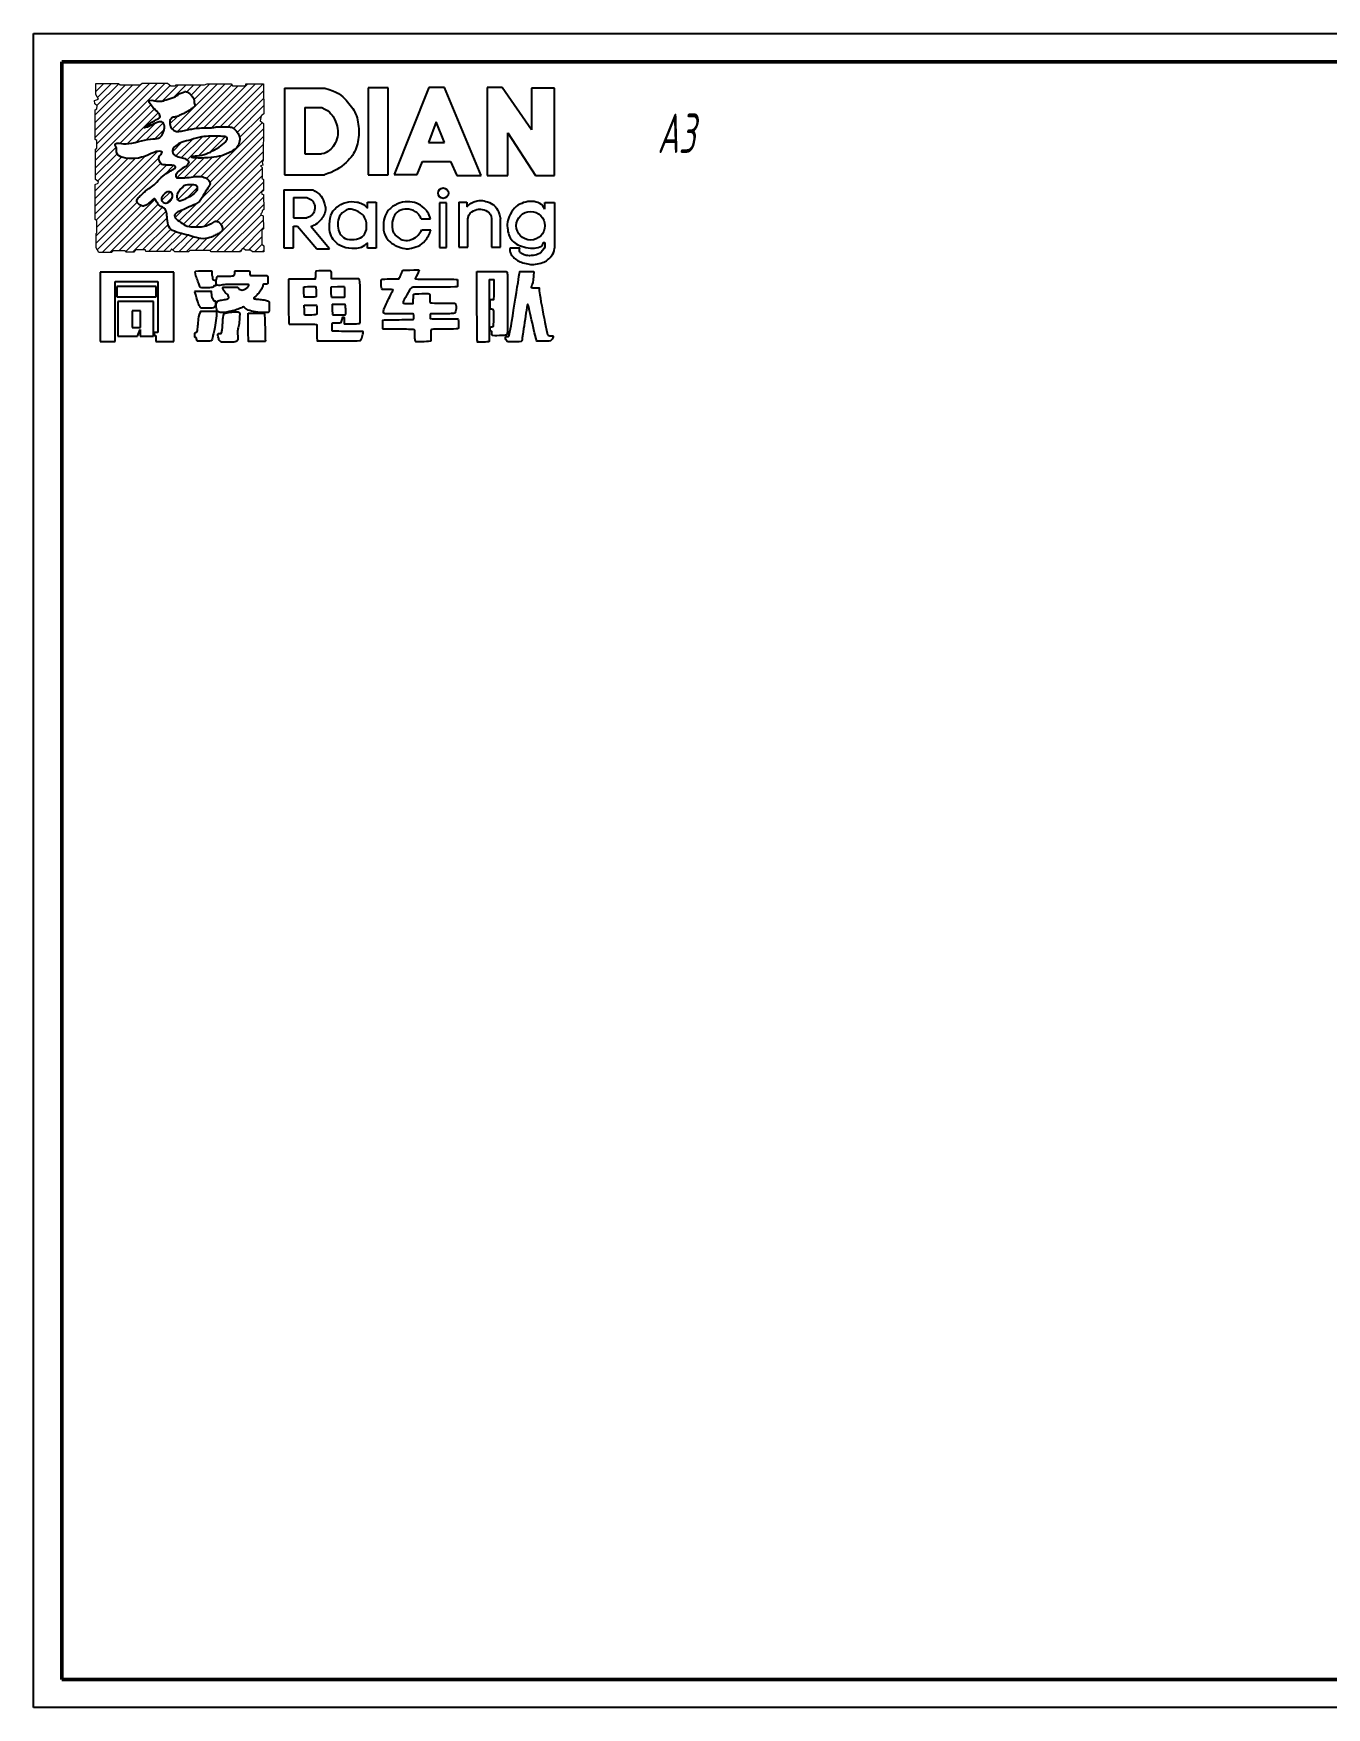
# Model space of a CAD drawing. Header units: millimetres. Extents: x -2 to 2764, y -353 to 1233.
# Drawn here: x 728.5 to 957.9, y 639 to 936 of the extents above; entities that cross this region are included whole.
import ezdxf

# ---------------------------------------------------------------- set-up
doc = ezdxf.new("R2010")
doc.units = ezdxf.units.MM
doc.linetypes.add('ACAD_ISO05W100', pattern=[33, 24, -3, 0, -3, 0, -3])
doc.layers.get('0').update_dxf_attribs({"color": 250})
for name, color, linetype, lineweight in [('双点划线', 250, 'ACAD_ISO05W100', 20), ('轮廓线（粗）', 250, 'Continuous', 50), ('轮廓线（细）', 250, 'Continuous', 25)]:
    doc.layers.add(name, color=color, linetype=linetype, lineweight=lineweight)
doc.styles.add('大字体', font='gbeitc.shx', dxfattribs={"width": 0.7, "height": 7, "bigfont": 'gbcbig.shx'})

msp = doc.modelspace()

# ---------------------------------------------------------------- hatches: boundary and pattern name
at = {"layer": '双点划线'}
h = msp.add_hatch(dxfattribs=at)
h.set_pattern_fill('ANSI31', color=256, scale=0.3, style=0)
h.set_pattern_definition([(45, (366.8275, 86.8743), (-0.6735192, 0.6735192), [])])
h.paths.add_polyline_path([(769.34, 927.11), (766.24, 927.11), (766.18, 926.74), (763.83, 926.74), (763.62, 927.1), (759.39, 927.1), (758.91, 926.93), (753.86, 926.93), (753.74, 926.73), (752.92, 926.73), (752.31, 927.23), (747.85, 927.23), (747.48, 926.93), (743.93, 926.93), (743.65, 927.16), (739.63, 927.16), (739.63, 925.2), (740.09, 924.41), (739.35, 924.14), (739.46, 923.54), (739.86, 923.2), (739.77, 922.68), (739.52, 922.47), (739.52, 917.26), (739.78, 917.04), (739.81, 915.69), (739.57, 915.49), (739.58, 910.14), (740.07, 909.73), (740.03, 909.46), (739.52, 909.27), (739.48, 903.06), (739.78, 902.8), (739.79, 900.69), (739.64, 900.56), (739.66, 898.01), (740.13, 897.21), (742.39, 897.21), (742.69, 897.46), (744.81, 897.46), (744.94, 897.23), (746.38, 897.23), (746.63, 897.66), (748.42, 897.66), (748.47, 897.35), (752.77, 897.35), (753.05, 897.82), (753.63, 897.33), (756.04, 897.33), (756.29, 897.54), (759.9, 897.54), (760.05, 897.28), (765.26, 897.28), (765.59, 897.86), (765.85, 897.86), (766.16, 897.6), (767.05, 897.6), (767.39, 897.32), (769.4, 897.32), (769.4, 898.39), (769.08, 898.66), (769.04, 901.14), (769.36, 901.41), (769.3, 903.71), (768.89, 903.87), (768.86, 904.02), (769.08, 904.2), (769.12, 904.39), (769.09, 904.57), (769.41, 904.84), (769.35, 907.45), (769.04, 907.56), (768.99, 907.87), (769.37, 908.19), (769.33, 910.16), (769.08, 910.37), (769.11, 910.5), (769.1, 912.29), (768.8, 912.54), (769.21, 912.69), (769.11, 913.26), (769.3, 913.58), (769.37, 920.08), (768.79, 920.56), (768.94, 921.41), (769.4, 921.8)])
edge = h.paths.add_edge_path(flags=16)
edge.add_spline(control_points=[(749.53, 924.22), (748.86, 924.26), (749.19, 923.48), (749.98, 922.67), (750.85, 921.83), (751.18, 921.1), (750.26, 920.76), (747.82, 919.25), (748.49, 919.25), (750.74, 920.43), (751.58, 920.43), (751.94, 919.34), (751.45, 918.11), (750.92, 917.36), (749.4, 917.36), (747.18, 916.89), (744.81, 916.28), (743.43, 916.75), (742.9, 916.36), (743.29, 915.89), (743.29, 915.25), (743.29, 914.48), (744.73, 913.81), (747.26, 913.81), (749.26, 914.64), (750.31, 915.17), (751.54, 915.17), (751.23, 914.56), (750.56, 914.12), (751.18, 912.71), (751.87, 912.71), (753.12, 912.71), (753.74, 912.5), (753.74, 912.14), (753.26, 911.87), (752.43, 911.45), (751.15, 910.54), (750.18, 909.33), (749.21, 908.68), (748.32, 908.03), (747.8, 907.47), (747.08, 906.85), (746.76, 906.28), (747.21, 905.68), (747.82, 905.41), (748.26, 905.41), (749.28, 906.02), (749.64, 906.6), (750.11, 906.81), (750.29, 906.41), (750.65, 905.65), (751.29, 905.26), (751.94, 905.03), (752.24, 904.06), (752.24, 902.84), (752.61, 901.36), (753.78, 900.79), (755.81, 900.33), (756.93, 899.94), (758.72, 899.49), (760.29, 899.93), (760.86, 900.34), (761.68, 900.63), (762.1, 901.03), (762.1, 901.68), (761.69, 902.44), (760.96, 902.87), (760.47, 902.49), (759.45, 902), (758.39, 901.72), (757.17, 901.72), (755.77, 901.72), (754.72, 902.52), (753.45, 903.38), (753.65, 904.14), (754.32, 904.45), (755.11, 904.77), (756.45, 905.43), (758.16, 906.06), (758.82, 907.79), (759.78, 908.87), (759.99, 909.59), (759.34, 910.35), (758.34, 910.71), (757.3, 910.71), (755.81, 910.42), (754.28, 910.42), (753.75, 910.42), (753.75, 911.17), (754.63, 911.93), (755.83, 912.56), (756.3, 913.24), (755.37, 914), (754.53, 914), (753.35, 914.48), (753.06, 915.26), (753.69, 916.18), (754.87, 916.81), (756.44, 917.14), (758.4, 917.8), (759.97, 917.8), (761.46, 917.8), (762.63, 917.8), (763.03, 917.44), (762.8, 917.01), (761.96, 916.15), (760.23, 915.15), (758.9, 914.5), (757.06, 914.29), (756.49, 914.29), (756.49, 913.93), (758.97, 913.93), (761.1, 914.11), (762.85, 914.58), (764.36, 915.55), (764.93, 916.07), (765.22, 917.3), (765.01, 918.09), (764.44, 918.94), (763.64, 919.49), (762.98, 919.49), (761.91, 919.49), (760.92, 919.49), (760.2, 919.28), (759.09, 919.28), (757.61, 919.28), (756.62, 919.1), (755.61, 918.88), (754.5, 918.65), (753.69, 918.65), (753.33, 918.94), (752.91, 919.25), (752.91, 919.48), (752.73, 920.07), (752.73, 920.64), (752.93, 920.92), (753.28, 921.22), (753.88, 921.22), (754.56, 921.56), (755.08, 921.79), (755.68, 922.08), (756.25, 922.44), (756.84, 922.86), (757.28, 923.2), (757.07, 923.55), (757.07, 923.88), (757.07, 924.22), (756.83, 924.73)], knot_values=[0, 0, 0, 0, 1, 2, 3, 4, 5, 6, 7, 8, 9, 10, 11, 12, 13, 14, 15, 16, 17, 18, 19, 20, 21, 22, 23, 24, 25, 26, 27, 28, 29, 30, 31, 32, 33, 34, 35, 36, 37, 38, 39, 40, 41, 42, 43, 44, 45, 46, 47, 48, 49, 50, 51, 52, 53, 54, 55, 56, 57, 58, 59, 60, 61, 62, 63, 64, 65, 66, 67, 68, 69, 70, 71, 72, 73, 74, 75, 76, 77, 78, 79, 80, 81, 82, 83, 84, 85, 86, 87, 88, 89, 90, 91, 92, 93, 94, 95, 96, 97, 98, 99, 100, 101, 102, 103, 104, 105, 106, 107, 108, 109, 110, 111, 112, 113, 114, 115, 116, 117, 118, 119, 120, 121, 122, 123, 124, 125, 126, 127, 128, 129, 130, 131, 132, 133, 134, 135, 136, 137, 138, 139, 140, 141, 142, 143, 144, 145, 145, 145, 145], degree=3, periodic=0)
edge.add_spline(control_points=[(756.83, 924.73), (756.41, 925.28), (755.78, 925.75), (755.27, 925.75), (755.08, 925.51), (754.66, 925.51), (754.33, 925.24), (753.74, 924.8), (752.96, 924.54), (752.25, 924.35), (751.5, 924.01), (750.85, 924.01), (750.27, 924.01), (749.53, 924.22)], knot_values=[0, 0, 0, 0, 1, 2, 3, 4, 5, 6, 7, 8, 9, 10, 11, 11, 11, 11], degree=3, periodic=0)
edge = h.paths.add_edge_path(flags=0)
edge.add_spline(control_points=[(754.98, 908.74), (754.25, 908.16), (753.9, 907.11), (754.25, 906.29), (754.75, 906.29), (755.86, 906.87), (757.21, 907.66), (757.65, 908.33), (757.65, 909.27), (756.3, 909.27), (755.28, 909.27), (754.98, 908.74)], knot_values=[0, 0, 0, 0, 1, 2, 3, 4, 5, 6, 7, 8, 9, 9, 9, 9], degree=3, periodic=0)
edge = h.paths.add_edge_path(flags=0)
edge.add_spline(control_points=[(752.32, 907.98), (751.52, 907.56), (751.23, 906.77), (751.43, 906.19), (751.76, 905.86), (752.25, 905.86), (752.72, 906.22), (753.17, 906.82), (753.17, 907.64), (752.92, 908.09), (752.32, 907.98)], knot_values=[0, 0, 0, 0, 1, 2, 3, 4, 5, 6, 7, 8, 8, 8, 8], degree=3, periodic=0)

# ---------------------------------------------------------------- linework, layer by layer
for p, q in [((773.07, 926.34), (773.07, 910.99)), ((773.07, 926.34), (780.25, 926.34)), ((787.94, 926.4), (787.94, 910.95)), ((791.49, 926.4), (787.94, 926.4)), ((791.49, 910.95), (791.49, 926.4)), ((798.67, 926.46), (792.52, 911.01)), ((801.47, 926.46), (798.67, 926.46)), ((807.98, 910.85), (801.47, 926.46)), ((809.01, 926.47), (809.01, 910.86)), ((811.68, 926.47), (809.01, 926.47)), ((816.92, 918.93), (811.68, 926.47)), ((821.01, 926.32), (816.92, 926.32)), ((816.92, 926.32), (816.92, 918.93)), ((821.01, 910.86), (821.01, 926.32)), ((776.68, 922.94), (776.68, 914.67)), ((776.68, 922.94), (779.71, 922.94)), ((799.99, 920.35), (798.6, 916.68)), ((801.44, 916.68), (799.99, 920.35)), ((812.73, 910.86), (812.73, 918.4)), ((812.73, 918.4), (817.61, 910.86)), ((798.6, 916.68), (801.44, 916.68)), ((776.68, 914.67), (779.67, 914.67)), ((796.61, 911.01), (797.54, 913.36)), ((797.54, 913.36), (802.53, 913.36)), ((802.53, 913.36), (803.63, 910.85)), ((773.07, 910.99), (780.16, 910.99)), ((787.94, 910.95), (791.49, 910.95)), ((792.52, 911.01), (796.61, 911.01)), ((803.63, 910.85), (807.98, 910.85)), ((809.01, 910.86), (812.73, 910.86)), ((817.61, 910.86), (821.01, 910.86)), ((772.97, 908.31), (772.97, 898.01)), ((772.97, 908.31), (778.12, 908.31)), ((774.65, 906.92), (774.65, 903.36)), ((774.65, 906.92), (777.07, 906.92)), ((787.81, 905.03), (787.81, 906.13)), ((787.81, 906.13), (789.34, 906.13)), ((789.34, 906.13), (789.34, 897.97)), ((800.57, 906.02), (800.57, 898.1)), ((801.81, 906.02), (800.57, 906.02)), ((801.81, 898.1), (801.81, 906.02)), ((804, 906.14), (804, 898.14)), ((804, 906.14), (805.44, 906.14)), ((805.44, 906.14), (805.44, 905.26)), ((819.24, 904.88), (819.24, 906.07)), ((819.24, 906.07), (821.01, 906.07)), ((821.01, 906.07), (821.01, 897.93)), ((774.65, 903.36), (777.07, 903.36)), ((797.3, 903.18), (798.98, 903.18)), ((805.6, 898.14), (805.6, 903.18)), ((809.83, 903.18), (809.83, 898.14)), ((811.38, 898.14), (811.38, 903.18)), ((774.67, 898.01), (774.67, 901.84)), ((774.67, 901.84), (775.36, 901.84)), ((775.36, 901.84), (778.81, 897.86)), ((781.09, 897.86), (777.75, 901.78)), ((797.42, 901.2), (799.05, 901.2)), ((772.97, 898.01), (774.67, 898.01)), ((778.81, 897.86), (781.09, 897.86)), ((787.81, 897.97), (787.81, 898.93)), ((789.34, 897.97), (787.81, 897.97)), ((800.57, 898.1), (801.81, 898.1)), ((804, 898.14), (805.6, 898.14)), ((809.83, 898.14), (811.38, 898.14)), ((813.09, 898.02), (814.82, 898.02)), ((818.95, 898.77), (818.95, 898.97)), ((818.95, 898.97), (819.24, 898.97)), ((819.24, 898.97), (819.24, 898.16)), ((740.35, 893.68), (740.35, 881.37)), ((753.44, 893.68), (740.35, 893.68)), ((743.02, 881.37), (743.02, 892.04)), ((743.02, 892.04), (750.63, 892.04)), ((743.31, 891.14), (743.31, 889.34)), ((750.32, 891.14), (743.31, 891.14)), ((750.32, 889.34), (750.32, 891.14)), ((750.63, 892.04), (750.63, 883.01)), ((753.44, 881.41), (753.44, 893.68)), ((773.79, 892.44), (773.8, 892.44)), ((743.31, 889.34), (750.32, 889.34)), ((743.49, 888.5), (743.49, 882.36)), ((749.83, 888.48), (743.49, 888.5)), ((749.83, 882.32), (749.83, 888.48)), ((746.03, 886.86), (746.03, 883.87)), ((747.51, 886.86), (746.03, 886.86)), ((747.51, 883.87), (747.51, 886.86)), ((776.6, 887.86), (776.6, 887.86)), ((781.54, 887.89), (781.54, 887.97)), ((781.54, 887.97), (781.55, 887.97)), ((743.49, 882.36), (747.03, 882.36)), ((746.03, 883.87), (747.51, 883.87)), ((747.03, 882.36), (747.5, 883.54)), ((747.5, 883.54), (747.5, 882.32)), ((747.5, 882.32), (749.83, 882.32)), ((750.63, 883.01), (749.96, 883.01)), ((749.96, 883.01), (749.96, 882.45)), ((749.96, 882.45), (750.28, 882.45)), ((750.28, 882.45), (750.28, 881.41)), ((740.35, 881.37), (743.02, 881.37)), ((750.28, 881.41), (753.44, 881.41))]:
    msp.add_line(p, q)
for centre, radius in [((801.25, 907.71), 0.928), ((816.74, 901.93), 2.53)]:
    msp.add_circle(centre, radius)
for points in [[(756.83, 924.73), (757.07, 924.22), (757.07, 923.88), (757.07, 923.55), (757.28, 923.2), (756.84, 922.86), (756.25, 922.44), (755.68, 922.08), (755.08, 921.79), (754.56, 921.56), (753.88, 921.22), (753.28, 921.22), (752.93, 920.92), (752.73, 920.64), (752.73, 920.07), (752.91, 919.48), (752.91, 919.25), (753.33, 918.94), (753.69, 918.65), (754.5, 918.65), (755.61, 918.88), (756.62, 919.1), (757.61, 919.28), (759.09, 919.28), (760.2, 919.28), (760.92, 919.49), (761.91, 919.49), (762.98, 919.49), (763.64, 919.49), (764.44, 918.94), (765.01, 918.09), (765.22, 917.3), (764.93, 916.07), (764.36, 915.55), (762.85, 914.58), (761.1, 914.11), (758.97, 913.93), (756.49, 913.93), (756.49, 914.29), (757.06, 914.29), (758.9, 914.5), (760.23, 915.15), (761.96, 916.15), (762.8, 917.01), (763.03, 917.44), (762.63, 917.8), (761.46, 917.8), (759.97, 917.8), (758.4, 917.8), (756.44, 917.14), (754.87, 916.81), (753.69, 916.18), (753.06, 915.26), (753.35, 914.48), (754.53, 914), (755.37, 914), (756.3, 913.24), (755.83, 912.56), (754.63, 911.93), (753.75, 911.17), (753.75, 910.42), (754.28, 910.42), (755.81, 910.42), (757.3, 910.71), (758.34, 910.71), (759.34, 910.35), (759.99, 909.59), (759.78, 908.87), (758.82, 907.79), (758.16, 906.06), (756.45, 905.43), (755.11, 904.77), (754.32, 904.45), (753.65, 904.14), (753.45, 903.38), (754.72, 902.52), (755.77, 901.72), (757.17, 901.72), (758.39, 901.72), (759.45, 902), (760.47, 902.49), (760.96, 902.87), (761.69, 902.44), (762.1, 901.68), (762.1, 901.03), (761.68, 900.63), (760.86, 900.34), (760.29, 899.93), (758.72, 899.49), (756.93, 899.94), (755.81, 900.33), (753.78, 900.79), (752.61, 901.36), (752.24, 902.84), (752.24, 904.06), (751.94, 905.03), (751.29, 905.26), (750.65, 905.65), (750.29, 906.41), (750.11, 906.81), (749.64, 906.6), (749.28, 906.02), (748.26, 905.41), (747.82, 905.41), (747.21, 905.68), (746.76, 906.28), (747.08, 906.85), (747.8, 907.47), (748.32, 908.03), (749.21, 908.68), (750.18, 909.33), (751.15, 910.54), (752.43, 911.45), (753.26, 911.87), (753.74, 912.14), (753.74, 912.5), (753.12, 912.71), (751.87, 912.71), (751.18, 912.71), (750.56, 914.12), (751.23, 914.56), (751.54, 915.17), (750.31, 915.17), (749.26, 914.64), (747.26, 913.81), (744.73, 913.81), (743.29, 914.48), (743.29, 915.25), (743.29, 915.89), (742.9, 916.36), (743.43, 916.75), (744.81, 916.28), (747.18, 916.89), (749.4, 917.36), (750.92, 917.36), (751.45, 918.11), (751.94, 919.34), (751.58, 920.43), (750.74, 920.43), (748.49, 919.25), (747.82, 919.25), (750.26, 920.76), (751.18, 921.1), (750.85, 921.83), (749.98, 922.67), (749.19, 923.48), (748.86, 924.26), (749.53, 924.22)], [(749.53, 924.22), (750.27, 924.01), (750.85, 924.01), (751.5, 924.01), (752.25, 924.35), (752.96, 924.54), (753.74, 924.8), (754.33, 925.24), (754.66, 925.51), (755.08, 925.51), (755.27, 925.75), (755.78, 925.75), (756.41, 925.28), (756.83, 924.73)], [(780.25, 926.34), (782.45, 925.79), (784.11, 924.23), (785.91, 921.91), (786.42, 918.76), (786.01, 915.64), (784.37, 913.18), (781.85, 911.44), (780.16, 910.99)], [(779.71, 922.94), (781.29, 922.12), (782.04, 920.78), (782.59, 919.16), (782.59, 917.73), (781.92, 916.17), (781.12, 915.32), (780.31, 914.76), (779.67, 914.67)], [(754.98, 908.74), (754.25, 908.16), (753.9, 907.11), (754.25, 906.29), (754.75, 906.29), (755.86, 906.87), (757.21, 907.66), (757.65, 908.33), (757.65, 909.27), (756.3, 909.27), (755.28, 909.27), (754.98, 908.74)], [(752.32, 907.98), (751.52, 907.56), (751.23, 906.77), (751.43, 906.19), (751.76, 905.86), (752.25, 905.86), (752.72, 906.22), (753.17, 906.82), (753.17, 907.64), (752.92, 908.09), (752.32, 907.98)], [(777.07, 906.92), (777.81, 906.67), (778.31, 906.04), (778.55, 905.3), (778.33, 904.12), (777.76, 903.58), (777.07, 903.36)], [(787.81, 898.93), (787.07, 898.09), (785.61, 897.71), (783.35, 898.09), (782.08, 898.95), (781.33, 900.06), (780.93, 901.58), (781.21, 903.89), (782.19, 905.28), (783.97, 906.24), (785.98, 906.24), (787.13, 905.81), (787.81, 905.03)], [(805.44, 905.26), (806.11, 906.09), (807.45, 906.42), (808.4, 906.42), (809.83, 905.93), (810.74, 905.14), (811.2, 904.24), (811.38, 903.18)], [(819.24, 904.88), (818.89, 905.66), (818.1, 906.11), (816.62, 906.35), (815.12, 905.96), (813.86, 905.23), (812.8, 903.45), (812.54, 902.25), (812.7, 900.91), (813.04, 899.74), (813.88, 898.84), (815.05, 898.26), (816.79, 897.85), (818.05, 898.05), (818.95, 898.39), (818.95, 898.77)], [(784.89, 904.89), (786.94, 904.34), (787.69, 902.76), (787.69, 901.22), (787.2, 900.13), (785.98, 899.44), (784.07, 899.44), (782.98, 900.23), (782.51, 901.41), (782.51, 903.01), (783.11, 904.25), (784.33, 904.94), (784.89, 904.89)], [(805.6, 903.18), (805.8, 904.15), (806.57, 904.66), (807.8, 905.01), (809.21, 904.54), (809.78, 903.85), (809.83, 903.18)], [(813.09, 898.02), (812.96, 897.62), (813.18, 896.99), (813.66, 896.34), (814.37, 895.73), (815.34, 895.33), (816.6, 895.11), (817.19, 894.98), (818.68, 895.31), (819.53, 895.62), (820.41, 896.51), (820.95, 897.29), (821.01, 897.93)], [(819.24, 898.16), (819.11, 897.7), (818.31, 896.85), (817.25, 896.61), (815.78, 896.61), (815.38, 896.87), (814.89, 897.15), (814.69, 897.48), (814.82, 898.02)], [(796.99, 894.09), (794.13, 894.09), (794.02, 893.98), (793.97, 893.87), (793.43, 892.5), (793.34, 892.5), (790.4, 892.5), (790.24, 892.36), (790.24, 892.13), (790.24, 890.76), (790.41, 890.62), (790.63, 890.62), (792.36, 890.62), (792.36, 890.56), (792.26, 890.4), (790.6, 886.98), (790.6, 886.49), (790.83, 886.29), (791.66, 886.29), (792.11, 886.29), (795.82, 886.29), (796.03, 886.29), (796.03, 886.06), (796.03, 885.4), (795.89, 885.27), (795.47, 885.27), (790.44, 885.27), (790.55, 885.13), (790.55, 884.91), (790.55, 883.7), (790.55, 883.57), (790.84, 883.57), (795.9, 883.57), (796.15, 883.46), (796.22, 883.37), (796.22, 881.36), (796.35, 881.36), (796.73, 881.36), (799.02, 881.36), (799.02, 881.53), (799.02, 881.88), (799.02, 883.57), (799.26, 883.57), (803.81, 883.57), (803.94, 883.72), (803.94, 883.84), (803.94, 885.25), (803.83, 885.42), (803.65, 885.42), (798.92, 885.42), (798.92, 885.49), (798.92, 885.57), (798.92, 886.3), (799.03, 886.3), (799.2, 886.3), (803.36, 886.3), (803.36, 886.54), (803.53, 886.81), (803.53, 888.06), (803.3, 888.19), (802.96, 888.19), (799.08, 888.19), (798.88, 888.33), (798.88, 888.5), (798.88, 889.89), (798.74, 889.89), (796.1, 889.89), (795.94, 889.76), (795.94, 889.55), (795.94, 888.13), (795.83, 888.13), (795.55, 888.13), (794.11, 888.13), (794.11, 888.26), (794.11, 888.5), (795.41, 890.84), (795.73, 891.03), (796.3, 891.03), (803.8, 891.03), (803.8, 891.19), (803.8, 891.48), (803.8, 892.44), (803.57, 892.44), (796.22, 892.44), (796.22, 892.56), (796.46, 892.86), (796.99, 894.09)], [(757.22, 893.76), (757.31, 893.19), (757.56, 892.53), (757.87, 891.67), (758.14, 890.94), (758.24, 890.94), (759.23, 890.94), (760.4, 890.94), (760.53, 891.13), (760.53, 891.27), (760.77, 891.27), (760.9, 891.27), (760.9, 892.19), (760.9, 892.27), (760.44, 892.27), (760.3, 892.52), (760.3, 892.88), (760.19, 893.11), (760.19, 893.97), (760.12, 893.93), (759.52, 893.93), (757.16, 893.93), (757.22, 893.76)], [(761.16, 892.97), (760.98, 892.6), (760.98, 892), (760.98, 891.46), (761.32, 891.25), (762.35, 891.5), (763.44, 891.5), (764.91, 891.5), (766.06, 891.5), (766.56, 891.5), (766.79, 891.5), (766.69, 891.21), (766.45, 890.92), (766.17, 890.72), (765.94, 890.66), (765.58, 890.48), (765.21, 890.58), (764.9, 890.76), (764.81, 891.05), (764.73, 891.05), (764.13, 891.05), (763.23, 891.05), (762.41, 891.05), (762.17, 891.05), (762.07, 890.85), (762.41, 890.34), (762.69, 889.93), (762.97, 889.75), (763.17, 889.37), (763.3, 889.16), (762.94, 888.9), (761.9, 888.76), (761.04, 888.57), (761.04, 888.17), (760.93, 887.77), (761.03, 887.26), (761.12, 886.67), (761.84, 886.52), (762.64, 886.52), (763.47, 886.76), (764.69, 887.04), (765.53, 887.42), (765.8, 887.64), (766.19, 887.2), (767.08, 886.74), (768.81, 886.53), (770.1, 886.53), (770.37, 886.53), (770.37, 887.07), (770.37, 887.72), (770.37, 888.26), (770.37, 888.6), (769.47, 888.77), (768.42, 888.92), (767.68, 888.92), (767.58, 889.18), (767.96, 889.37), (768.52, 889.97), (769.07, 890.69), (769.24, 891.29), (769.24, 891.56), (769.6, 891.56), (770.15, 891.56), (770.15, 891.82), (770.15, 892.25), (770.15, 893.1), (769.78, 893.1), (768.82, 893.1), (767.22, 893.1), (766.91, 893.1), (766.91, 893.56), (766.91, 893.95), (766.65, 893.95), (765.68, 893.95), (764.85, 893.95), (764.26, 893.95), (764.26, 893.7), (764.26, 893.15), (763.75, 892.97), (762.56, 892.97), (761.16, 892.97)], [(776.53, 891.1), (776.53, 889.24), (776.64, 889.24), (776.78, 889.24), (778.69, 889.24), (778.69, 889.34), (778.69, 889.54), (778.69, 891.13), (778.54, 891.13), (778.35, 891.13), (776.74, 891.13), (776.53, 891.1)], [(781.36, 891.09), (781.36, 889.18), (781.6, 889.18), (781.75, 889.18), (783.61, 889.18), (783.75, 889.18), (783.75, 889.63), (783.75, 891.17), (783.57, 891.17), (783.25, 891.17), (781.36, 891.09)], [(807.22, 893.82), (807.22, 881.29), (807.36, 881.29), (807.45, 881.29), (809.24, 881.29), (809.39, 881.43), (809.39, 881.53), (809.39, 892.5), (809.45, 892.36), (809.49, 892.36), (810.25, 892.36), (810.25, 892.33), (810.25, 892.22), (810.25, 888.93), (810.25, 888.86), (810.03, 888.86), (809.58, 888.86), (809.58, 888.63), (809.58, 888.47), (809.58, 887.34), (809.58, 887.11), (809.8, 887.11), (810.21, 887.11), (810.21, 886.7), (810.21, 884.06), (810.06, 884.06), (810.06, 884.03), (809.65, 884.03), (809.65, 883.87), (809.49, 883.6), (809.65, 883.3), (809.72, 883.18), (809.88, 883.18), (809.88, 883.09), (809.88, 882.53), (809.95, 882.43), (810.04, 882.43), (812.37, 882.43), (812.62, 882.67), (812.62, 883.16), (812.62, 893.17), (812.62, 893.67), (812.4, 893.84), (812.2, 893.84), (807.22, 893.82)], [(817.31, 893.84), (814.92, 893.84), (814.81, 893.79), (814.81, 893.74), (813.01, 882.29), (812.85, 882.29), (812.6, 882.29), (812.3, 882.29), (812.3, 881.96), (812.3, 881.81), (812.64, 881.32), (812.8, 881.32), (815.07, 881.32), (815.21, 881.49), (815.21, 881.69), (816.13, 887.86), (816.22, 888.07), (816.34, 887.87), (817.76, 881.44), (817.89, 881.44), (818.13, 881.44), (820.32, 881.44), (820.32, 881.56), (820.55, 881.78), (820.78, 882.3), (820.7, 882.41), (820.57, 882.41), (819.74, 882.41), (819.61, 883.04), (818.06, 891), (818.44, 890.89), (817.34, 890.89), (816.45, 891), (817.24, 891.33), (817.31, 893.84)], [(757.2, 890.18), (757.58, 888.68), (758.1, 887.29), (758.5, 887.29), (759.18, 887.29), (760.38, 887.29), (760.61, 887.42), (760.72, 887.56), (760.85, 887.9), (760.85, 888.29), (760.85, 888.61), (760.77, 888.58), (760.58, 888.58), (760.47, 888.64), (760.37, 888.97), (760.21, 889.24), (760.09, 889.75), (760.09, 890.35), (760.01, 890.35), (759.78, 890.35), (757.18, 890.35), (757.16, 890.3), (757.2, 890.18)], [(758.16, 886.6), (757.91, 885.97), (757.81, 885.1), (757.67, 883.83), (757.67, 883.32), (757.56, 883.03), (757.26, 883.03), (757.16, 882.85), (757.16, 882.36), (757.16, 882.12), (757.32, 882.12), (757.47, 882.03), (757.53, 881.69), (757.53, 881.46), (757.75, 881.46), (758.74, 881.46), (760.24, 881.46), (760.24, 881.74), (760.35, 882.34), (760.51, 882.92), (760.8, 884.15), (761.03, 886.16), (761.03, 886.8), (760.69, 886.8), (758.23, 886.8), (758.14, 886.77), (758.16, 886.6)], [(762.38, 886.38), (762.22, 885.88), (762.1, 885.04), (762.1, 883.73), (761.93, 882.99), (761.87, 882.8), (761.55, 882.8), (761.19, 882.8), (761.32, 882.25), (761.49, 881.58), (761.8, 881.27), (762.18, 881.27), (764.4, 881.27), (764.71, 881.48), (764.87, 881.92), (764.69, 883), (764.81, 883.65), (765.03, 884.41), (765.14, 886.04), (765.14, 886.65), (764.68, 886.65), (763.56, 886.65), (762.38, 886.38)], [(766.64, 886.43), (766.64, 881.37), (766.74, 881.37), (766.86, 881.37), (769.41, 881.37), (769.69, 881.37), (769.69, 881.55), (769.56, 886.27), (769.48, 886.44), (769.4, 886.44), (766.64, 886.43)]]:
    msp.add_open_spline(points, degree=3)
msp.add_spline([(778.12, 908.31), (779.59, 907.17), (780.17, 905.8), (780.35, 904.94), (779.56, 903.04), (778.59, 902.15), (777.75, 901.78)], degree=3)
for points, knots in [([(798.98, 903.18), (798.69, 904.16), (797.82, 905.22), (796.59, 906.02), (794.95, 906.3), (793.12, 906), (791.36, 904.69), (790.77, 903.43), (790.49, 901.63), (790.99, 899.65), (792.69, 898.32), (794.69, 897.8), (795.08, 897.8), (796.91, 898.27), (798, 899.08), (798.81, 900.41), (799.05, 901.2)], [0.030338, 0.030338, 0.030338, 0.030338, 1, 2, 3, 4, 5, 6, 7, 8, 9, 10, 11, 12, 13, 13.921952, 13.921952, 13.921952, 13.921952]), ([(797.3, 903.18), (797.01, 904), (795.9, 904.81), (794.38, 904.98), (792.99, 904.5), (792.15, 903.11), (792.15, 901.07), (792.67, 900.28), (793.62, 899.48), (794.9, 899.22), (796.25, 899.66), (796.93, 900.37), (797.42, 901.2)], [0.077737, 0.077737, 0.077737, 0.077737, 1, 2, 3, 4, 5, 6, 7, 8, 9, 10, 10, 10, 10]), ([(773.79, 892.44), (773.79, 884.49), (773.93, 884.49), (774.13, 884.49), (778.65, 884.49), (778.81, 884.38), (778.81, 884.29), (778.81, 881.62), (778.89, 881.5), (779.05, 881.5), (786.43, 881.5), (786.6, 881.63), (786.75, 881.83), (787.1, 883.07), (786.96, 883.19), (786.74, 883.19), (781.51, 883.19), (781.51, 883.29), (781.51, 883.42), (781.51, 884.7), (781.65, 884.7), (781.82, 884.7), (783.06, 884.7), (783.21, 884.82), (783.41, 885.74), (783.49, 885.74), (783.65, 885.74), (783.65, 885.67), (783.65, 884.52), (783.71, 884.52), (783.8, 884.52), (786.24, 884.52), (786.51, 884.66), (786.51, 884.79), (786.51, 892.5), (786.31, 892.5), (786.01, 892.5), (781.54, 892.5), (781.43, 892.5), (781.43, 892.71), (781.43, 893.76), (781.26, 893.96), (781.15, 893.96), (778.79, 893.96), (778.66, 893.83), (778.57, 893.83), (778.57, 892.44), (778.44, 892.44), (778.18, 892.44), (773.8, 892.44)], [0.004505, 0.004505, 0.004505, 0.004505, 1, 2, 3, 4, 5, 6, 7, 8, 9, 10, 11, 12, 13, 14, 15, 16, 17, 18, 19, 20, 21, 22, 23, 24, 25, 26, 27, 28, 29, 30, 31, 32, 33, 34, 35, 36, 37, 38, 39, 40, 41, 42, 43, 44, 45, 46, 46.964784, 46.964784, 46.964784, 46.964784]), ([(776.6, 887.86), (776.6, 886.09), (776.77, 886.09), (777.04, 886.09), (778.83, 886.09), (778.83, 886.34), (778.83, 887.86), (778.66, 887.86), (778.36, 887.86), (776.6, 887.86)], [0.030531, 0.030531, 0.030531, 0.030531, 1, 2, 3, 4, 5, 6, 6.958073, 6.958073, 6.958073, 6.958073]), ([(781.54, 887.89), (781.54, 886.19), (781.63, 886.1), (781.75, 886.1), (783.74, 886.1), (783.94, 886.19), (783.94, 886.33), (783.94, 887.97), (783.72, 887.97), (783.48, 887.97), (781.55, 887.97)], [0, 0, 0, 0, 1, 2, 3, 4, 5, 6, 7, 7.958428, 7.958428, 7.958428, 7.958428])]:
    msp.add_open_spline(points, degree=3, knots=knots)
for p, q in [((739.6, 927.16), (743.65, 927.16)), ((739.63, 925.2), (739.63, 927.18)), ((743.65, 927.16), (743.93, 926.93)), ((743.93, 926.93), (747.48, 926.93)), ((747.48, 926.93), (747.85, 927.23)), ((747.85, 927.23), (752.31, 927.23)), ((752.31, 927.23), (752.92, 926.73)), ((752.92, 926.73), (753.74, 926.73)), ((753.74, 926.73), (753.86, 926.93)), ((753.86, 926.93), (758.91, 926.93)), ((758.91, 926.93), (759.39, 927.1)), ((759.39, 927.1), (763.62, 927.1)), ((763.62, 927.1), (763.83, 926.74)), ((763.83, 926.74), (766.18, 926.74)), ((766.18, 926.74), (766.24, 927.11)), ((766.24, 927.11), (769.34, 927.11)), ((769.34, 927.11), (769.4, 921.8)), ((739.35, 924.14), (740.09, 924.41)), ((739.46, 923.54), (739.35, 924.14)), ((740.09, 924.41), (739.63, 925.2)), ((739.86, 923.2), (739.46, 923.54)), ((739.52, 922.47), (739.77, 922.68)), ((739.52, 917.26), (739.52, 922.47)), ((739.77, 922.68), (739.86, 923.2)), ((768.94, 921.41), (768.79, 920.56)), ((769.4, 921.8), (768.94, 921.41)), ((768.79, 920.56), (769.37, 920.08)), ((769.37, 920.08), (769.3, 913.58)), ((739.78, 917.04), (739.52, 917.26)), ((739.57, 915.49), (739.81, 915.69)), ((739.58, 910.14), (739.57, 915.49)), ((739.81, 915.69), (739.78, 917.04)), ((769.21, 912.69), (768.8, 912.54)), ((768.8, 912.54), (769.1, 912.29)), ((769.1, 912.29), (769.11, 910.5)), ((769.3, 913.58), (769.11, 913.26)), ((769.11, 913.26), (769.21, 912.69)), ((739.48, 903.06), (739.52, 909.27)), ((739.52, 909.27), (740.03, 909.46)), ((740.07, 909.73), (739.58, 910.14)), ((740.03, 909.46), (740.07, 909.73)), ((769.11, 910.5), (769.08, 910.37)), ((769.08, 910.37), (769.33, 910.16)), ((769.33, 910.16), (769.37, 908.19)), ((769.37, 908.19), (768.99, 907.87)), ((768.99, 907.87), (769.04, 907.56)), ((769.04, 907.56), (769.35, 907.45)), ((769.35, 907.45), (769.41, 904.84)), ((739.78, 902.8), (739.48, 903.06)), ((769.08, 904.2), (768.86, 904.02)), ((768.86, 904.02), (768.89, 903.87)), ((768.89, 903.87), (769.3, 903.71)), ((769.12, 904.39), (769.08, 904.2)), ((769.41, 904.84), (769.09, 904.57)), ((769.09, 904.57), (769.12, 904.39)), ((769.3, 903.71), (769.36, 901.41)), ((739.64, 900.56), (739.79, 900.69)), ((739.66, 898.01), (739.64, 900.56)), ((739.79, 900.69), (739.78, 902.8)), ((769.36, 901.41), (769.04, 901.14)), ((769.04, 901.14), (769.08, 898.66)), ((740.13, 897.21), (739.66, 898.01)), ((742.39, 897.21), (740.13, 897.21)), ((742.69, 897.46), (742.39, 897.21)), ((744.81, 897.46), (742.69, 897.46)), ((744.94, 897.23), (744.81, 897.46)), ((746.38, 897.23), (744.94, 897.23)), ((746.63, 897.66), (746.38, 897.23)), ((748.42, 897.66), (746.63, 897.66)), ((748.47, 897.35), (748.42, 897.66)), ((752.77, 897.35), (748.47, 897.35)), ((753.05, 897.82), (752.77, 897.35)), ((753.63, 897.33), (753.05, 897.82)), ((756.04, 897.33), (753.63, 897.33)), ((756.29, 897.54), (756.04, 897.33)), ((759.9, 897.54), (756.29, 897.54)), ((760.05, 897.28), (759.9, 897.54)), ((765.26, 897.28), (760.05, 897.28)), ((765.59, 897.86), (765.26, 897.28)), ((765.85, 897.86), (765.59, 897.86)), ((766.16, 897.6), (765.85, 897.86)), ((767.05, 897.6), (766.16, 897.6)), ((767.39, 897.32), (767.05, 897.6)), ((769.4, 897.32), (767.39, 897.32)), ((769.08, 898.66), (769.4, 898.39)), ((769.4, 898.39), (769.4, 897.32))]:
    msp.add_line(p, q, dxfattribs=at)
at = {"layer": '轮廓线（粗）'}
for p, q in [((733.55, 644.04), (733.55, 931.04)), ((733.55, 931.04), (1143.55, 931.04)), ((1143.55, 644.04), (733.55, 644.04))]:
    msp.add_line(p, q, dxfattribs=at)
at = {"layer": '轮廓线（细）'}
for p, q in [((728.55, 639.04), (728.55, 936.04)), ((728.55, 936.04), (1148.55, 936.04)), ((1148.55, 639.04), (728.55, 639.04))]:
    msp.add_line(p, q, dxfattribs=at)

# ---------------------------------------------------------------- texts
at = {"layer": '轮廓线（细）', "insert": (839.26, 921.84), "char_height": 7, "width": 48.7676, "attachment_point": 1, "style": '大字体'}
msp.add_mtext('A3', dxfattribs=at)

doc.saveas('drawing.dxf')
